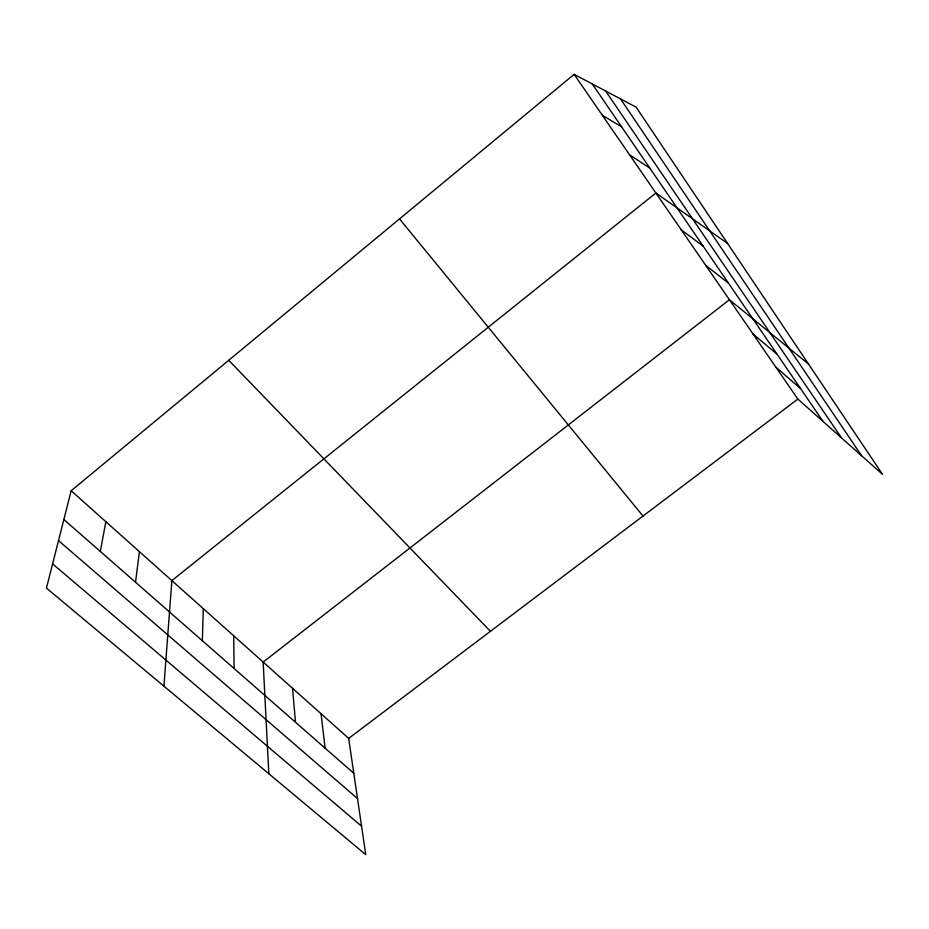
<?xml version="1.0" encoding="UTF-8"?>
<svg xmlns="http://www.w3.org/2000/svg" width="929" height="929" viewBox="0 0 929 929"><rect width="100%" height="100%" fill="white"/><g stroke="black" fill="none" stroke-linecap="round" stroke-linejoin="round"><path stroke-width="1.39" d="M202.359 640.731L203.277 608.646M163.934 686.171L171.865 580.613L655.886 193L727.604 243.491M135.518 582.239L139.42 551.663M100.32 551.431L105.86 521.715M71.161 490.744L46.45 588.103L365.747 854.657L348.677 738.392L71.161 490.744L574.145 74.343L636.11 107.16L882.55 474.371L797.848 399.075L574.145 74.343M348.677 738.392L797.848 399.075M602.387 115.347L621.617 126.843M629.618 154.864L649.835 168.126M681.247 229.811L703.218 246.197M705.75 265.38L728.487 283.148M808.485 364.005L729.428 299.753L263.151 662.075L268.829 773.741M753.001 333.987L777.108 354.251M52.593 563.88L361.567 826.195M58.504 540.608L357.514 798.568M775.796 367.071L800.496 388.473M63.857 519.52L353.798 773.276M228.731 360.301L490.431 631.302M399.516 218.907L642.996 516.048M592.284 83.958L823.094 421.522M605.673 91.042L841.488 437.873M620.537 98.915L861.671 455.802M321.051 713.739L325.115 748.17M292.565 688.319L295.48 722.228M233.69 635.784L234.12 668.532"/></g></svg>
